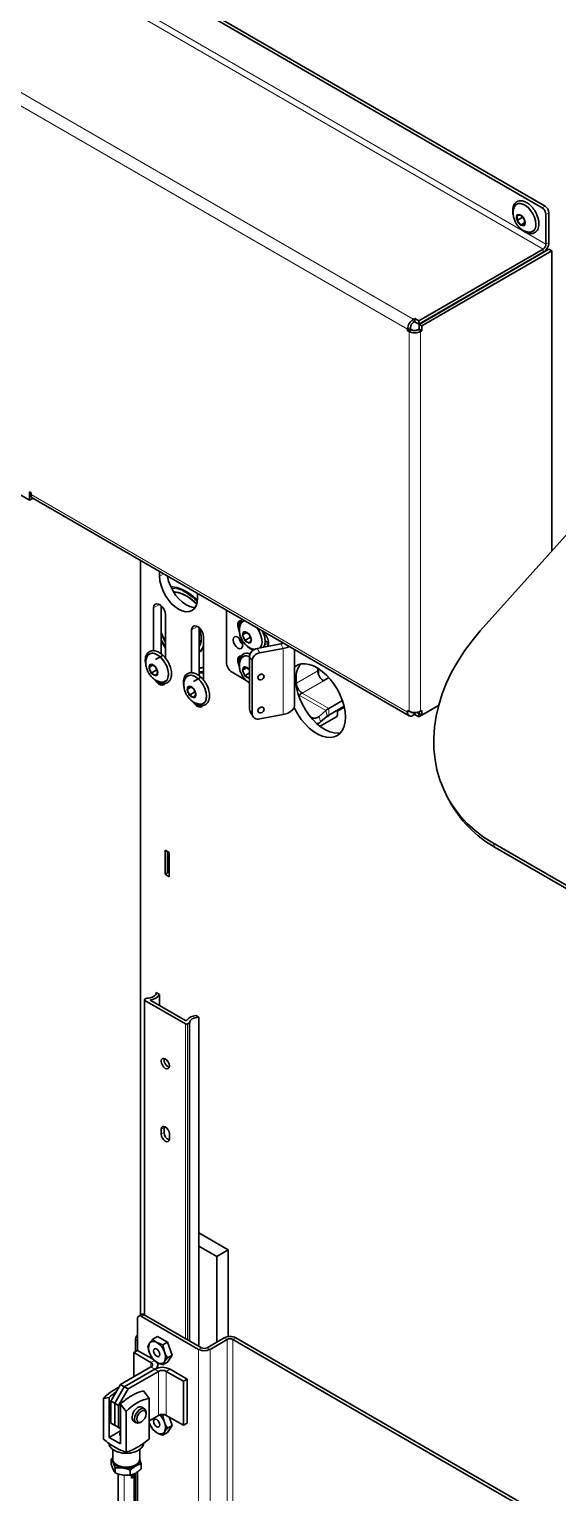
# Paper-space layout 'Blatt1' of a CAD drawing. Header units: millimetres. Extents: x 0 to 1189, y 0 to 841.
# Drawn here: x 863.2 to 902.4, y 587.6 to 696.2 of the extents above; entities that cross this region are included whole.
import ezdxf

# ---------------------------------------------------------------- set-up
doc = ezdxf.new("R2010")
doc.units = ezdxf.units.MM

psp = doc.layouts.new('Blatt1')

# ---------------------------------------------------------------- linework, layer by layer
at = {"color": 7, "linetype": 'Continuous', "lineweight": 35}
for p, q in [((866.724, 702.891), (901.291, 682.936)), ((866.936, 703.014), (901.503, 683.058)), ((899.707, 682.398), (899.424, 682.373)), ((899.424, 682.373), (899.424, 681.996)), ((899.839, 682.235), (899.424, 681.996)), ((899.99, 682.046), (899.707, 682.398)), ((901.574, 682.446), (901.574, 680.241)), ((901.786, 682.568), (901.786, 680.364)), ((899.424, 681.996), (899.707, 681.644)), ((899.99, 681.807), (899.707, 681.644)), ((899.707, 681.644), (899.99, 681.669)), ((899.99, 681.669), (899.99, 682.046)), ((892.134, 674.547), (901.362, 679.874)), ((901.362, 679.629), (892.134, 674.302)), ((892.144, 674.284), (901.796, 679.856)), ((892.356, 674.162), (902.008, 679.734)), ((901.796, 679.856), (902.008, 679.734)), ((902.008, 679.734), (902.008, 657.455)), ((897.766, 677.53), (897.766, 677.553)), ((891.826, 674.725), (891.72, 674.663)), ((891.826, 674.725), (892.134, 674.547)), ((891.826, 674.48), (891.826, 674.725)), ((892.134, 674.302), (892.134, 674.547)), ((891.296, 673.806), (891.296, 673.929)), ((891.508, 673.929), (891.296, 673.806)), ((891.402, 673.745), (891.296, 673.806)), ((891.508, 673.929), (891.508, 674.051)), ((891.614, 673.867), (891.508, 673.929)), ((891.826, 674.48), (891.72, 674.418)), ((891.826, 674.48), (892.134, 674.302)), ((892.038, 673.867), (892.144, 673.929)), ((892.144, 674.284), (892.356, 674.162)), ((892.144, 674.284), (892.144, 673.929)), ((892.144, 673.929), (892.356, 673.806)), ((892.25, 673.745), (892.356, 673.806)), ((892.356, 674.162), (892.356, 673.806)), ((863.223, 661.229), (856.753, 664.964)), ((863.223, 661.841), (863.329, 661.78)), ((863.223, 661.229), (863.223, 661.841)), ((863.329, 661.78), (863.329, 661.657)), ((863.436, 661.351), (863.223, 661.229)), ((863.436, 661.351), (863.436, 661.395)), ((863.454, 661.383), (891.42, 645.238)), ((903.885, 659.549), (896.696, 651.528)), ((871.461, 600.756), (871.461, 656.76)), ((872.875, 655.944), (872.875, 655.589)), ((875.704, 653.957), (875.704, 654.311)), ((872.43, 653.234), (872.43, 650.062)), ((872.996, 649.837), (872.996, 653.402)), ((877.846, 653.074), (877.846, 649.192)), ((873.321, 649.477), (873.321, 652.719)), ((875.824, 648.204), (875.824, 651.77)), ((875.258, 651.601), (875.258, 648.429)), ((876.149, 647.845), (876.149, 651.087)), ((879.21, 651.475), (879.047, 651.243)), ((879.047, 651.243), (879.33, 651.406)), ((879.047, 651.243), (879.21, 650.822)), ((879.537, 651.287), (879.21, 651.475)), ((879.21, 650.822), (879.625, 651.061)), ((879.21, 650.822), (879.537, 650.633)), ((879.7, 650.866), (879.537, 651.287)), ((879.537, 650.633), (879.7, 650.866)), ((880.576, 651.413), (880.526, 651.527)), ((880.713, 650.788), (880.958, 650.646)), ((880.958, 650.646), (880.972, 650.638)), ((873.141, 649.74), (872.575, 649.413)), ((875.824, 649.97), (875.834, 649.976)), ((879.557, 649.636), (879.557, 645.716)), ((880.128, 650.233), (881.88, 650.561)), ((880.313, 649.903), (882.065, 650.232)), ((882.894, 645.991), (882.894, 650.16)), ((872.26, 649.053), (872.096, 648.821)), ((872.096, 648.821), (872.379, 648.984)), ((872.096, 648.821), (872.26, 648.4)), ((872.586, 648.865), (872.26, 649.053)), ((872.26, 648.4), (872.674, 648.639)), ((872.749, 648.444), (872.586, 648.865)), ((872.586, 648.212), (872.749, 648.444)), ((878.271, 648.458), (879.303, 647.862)), ((879.21, 648.862), (879.047, 648.63)), ((879.047, 648.63), (879.33, 648.793)), ((879.047, 648.63), (879.21, 648.209)), ((879.537, 648.674), (879.21, 648.862)), ((879.557, 648.621), (879.537, 648.674)), ((879.743, 649.306), (879.743, 645.387)), ((884.62, 648.769), (884.62, 648.571)), ((884.691, 648.724), (884.691, 648.26)), ((872.26, 648.4), (872.586, 648.212)), ((875.088, 647.421), (874.925, 647.188)), ((874.925, 647.188), (875.208, 647.352)), ((875.415, 647.232), (875.088, 647.421)), ((875.97, 648.107), (875.404, 647.781)), ((879.21, 648.209), (879.557, 648.409)), ((879.21, 648.209), (879.537, 648.021)), ((879.537, 648.021), (879.557, 648.05)), ((883.036, 647.657), (883.018, 647.647)), ((885.038, 647.841), (885.115, 647.877)), ((885.445, 648.068), (885.045, 647.836)), ((874.925, 647.188), (875.088, 646.767)), ((875.088, 646.767), (875.502, 647.007)), ((875.088, 646.767), (875.415, 646.579)), ((875.578, 646.811), (875.415, 647.232)), ((875.415, 646.579), (875.578, 646.811)), ((883.207, 646.732), (883.24, 646.762)), ((886.451, 646.362), (885.44, 645.779)), ((879.605, 645.529), (879.791, 645.2)), ((882.065, 645.332), (880.313, 645.004)), ((884.172, 645.103), (884.072, 645.161)), ((885.22, 645.619), (884.728, 645.182)), ((885.33, 645.209), (884.838, 644.772)), ((886.574, 645.943), (885.44, 645.289)), ((886.091, 645.346), (886.091, 645.665)), ((891.296, 645.635), (891.402, 645.574)), ((891.296, 645.513), (891.296, 645.635)), ((891.72, 645.268), (891.826, 645.329)), ((891.826, 645.473), (891.826, 645.329)), ((892.134, 645.151), (891.826, 645.329)), ((892.134, 645.396), (891.981, 645.485)), ((892.134, 645.151), (893.597, 645.996)), ((892.134, 645.396), (892.144, 645.402)), ((892.134, 645.396), (892.134, 645.151)), ((892.144, 645.525), (892.144, 645.402)), ((892.144, 645.402), (892.356, 645.28)), ((892.356, 645.635), (892.25, 645.574)), ((892.356, 645.28), (893.597, 645.996)), ((892.356, 645.635), (892.356, 645.28)), ((885.964, 645.125), (884.796, 644.451)), ((894.207, 639.29), (894.387, 638.949)), ((897.623, 635.802), (913.179, 626.822)), ((897.802, 635.462), (913.359, 626.481)), ((873.597, 635.086), (873.286, 635.266)), ((873.286, 635.266), (873.286, 633.469)), ((873.469, 635.16), (873.469, 633.641)), ((873.597, 633.29), (873.597, 635.086)), ((873.526, 633.608), (873.286, 633.469)), ((873.286, 633.469), (873.597, 633.29)), ((873.597, 633.567), (873.469, 633.641)), ((872.634, 624.684), (872.862, 624.553)), ((872.862, 623.736), (872.862, 624.553)), ((871.756, 624.154), (871.756, 600.777)), ((871.927, 624.276), (871.785, 624.195)), ((874.814, 622.364), (871.785, 624.113)), ((874.798, 622.619), (872.226, 624.104)), ((875.097, 622.446), (874.956, 622.364)), ((875.097, 598.848), (875.097, 622.446)), ((875.576, 622.986), (875.804, 622.854)), ((875.804, 622.854), (875.804, 598.44)), ((873.512, 619.189), (873.593, 619.154)), ((873.219, 614.756), (873.208, 614.669)), ((872.996, 614.187), (872.996, 614.546)), ((873.208, 614.669), (873.208, 614.31)), ((873.604, 614.195), (873.604, 613.836)), ((875.804, 606.85), (877.967, 605.601)), ((875.804, 605.87), (877.118, 605.111)), ((877.967, 605.601), (877.118, 605.111)), ((877.118, 605.111), (877.118, 598.743)), ((877.967, 605.601), (877.967, 599.161)), ((871.544, 600.803), (871.332, 600.681)), ((871.532, 600.661), (875.775, 598.212)), ((871.744, 600.784), (875.987, 598.334)), ((871.249, 598.13), (871.249, 600.498)), ((871.084, 598.969), (871.084, 598.034)), ((871.249, 598.885), (871.099, 598.87)), ((871.099, 598.043), (871.099, 598.87)), ((872.374, 598.959), (872.72, 599.159)), ((873.109, 598.535), (872.684, 598.714)), ((873.455, 598.734), (872.72, 599.159)), ((873.109, 598.535), (873.455, 598.734)), ((873.109, 598.535), (873.236, 598.028)), ((873.455, 598.734), (873.822, 597.787)), ((877.684, 599.069), (876.411, 598.334)), ((877.896, 598.947), (876.623, 598.212)), ((878.32, 598.947), (945.707, 560.045)), ((878.532, 599.069), (945.92, 560.167)), ((870.966, 597.967), (871.249, 598.13)), ((870.966, 597.967), (872.239, 597.232)), ((870.966, 596.17), (870.966, 597.967)), ((871.249, 598.13), (872.414, 597.457)), ((872.374, 597.489), (872.133, 597.93)), ((872.374, 597.489), (872.684, 597.244)), ((872.43, 598.126), (872.43, 598.101)), ((872.663, 597.697), (872.684, 597.685)), ((873.822, 597.787), (873.455, 597.265)), ((873.476, 597.588), (873.822, 597.787)), ((872.239, 596.905), (869.976, 595.599)), ((872.522, 596.742), (870.259, 595.436)), ((872.805, 596.579), (870.542, 595.272)), ((872.756, 596.836), (872.756, 597.068)), ((873.109, 597.065), (873.455, 597.265)), ((874.643, 595.844), (873.37, 596.579)), ((874.926, 596.007), (873.653, 596.742)), ((869.269, 594.374), (869.976, 595.599)), ((869.552, 594.211), (870.259, 595.436)), ((870.542, 595.272), (869.835, 594.048)), ((869.976, 595.599), (870.259, 595.436)), ((870.542, 595.272), (870.259, 595.436)), ((874.643, 595.844), (874.926, 596.007)), ((874.643, 595.844), (874.643, 592.578)), ((874.926, 596.007), (874.926, 592.741)), ((869.128, 594.631), (868.703, 594.576)), ((868.703, 594.576), (868.703, 591.554)), ((869.128, 591.68), (869.128, 594.631)), ((869.269, 594.374), (869.552, 594.211)), ((869.269, 592.741), (869.269, 594.374)), ((869.835, 594.048), (869.552, 594.211)), ((869.552, 594.211), (869.552, 592.578)), ((870.401, 593.596), (869.976, 594.141)), ((869.976, 594.141), (869.976, 591.19)), ((871.004, 594.886), (870.645, 594.679)), ((870.645, 594.679), (871.004, 594.886)), ((871.673, 595.121), (872.098, 594.576)), ((872.098, 591.554), (872.098, 594.576)), ((869.835, 594.048), (869.835, 592.415)), ((870.401, 590.575), (870.401, 593.596)), ((871.747, 593.8), (871.549, 593.914)), ((871.871, 593.427), (871.871, 593.525)), ((872.805, 593.312), (872.098, 592.904)), ((873.109, 593.309), (872.972, 593.366)), ((873.109, 593.309), (873.212, 593.369)), ((873.109, 593.309), (873.236, 592.802)), ((874.643, 592.578), (873.37, 593.312)), ((873.577, 593.193), (873.822, 592.562)), ((869.128, 591.68), (869.976, 592.169)), ((869.269, 592.741), (869.552, 592.578)), ((869.976, 592.333), (869.269, 592.741)), ((869.835, 592.415), (869.552, 592.578)), ((869.976, 592.333), (869.552, 592.578)), ((869.835, 592.415), (869.976, 592.333)), ((870.949, 592.875), (871.147, 592.76)), ((871.447, 592.79), (871.532, 592.839)), ((872.098, 592.808), (872.133, 592.704)), ((872.374, 592.263), (872.133, 592.704)), ((872.374, 592.263), (872.684, 592.018)), ((872.43, 592.9), (872.43, 592.876)), ((872.663, 592.471), (872.684, 592.459)), ((873.109, 591.839), (873.455, 592.039)), ((873.822, 592.562), (873.455, 592.039)), ((873.476, 592.362), (873.822, 592.562)), ((874.643, 592.578), (874.926, 592.741)), ((869.976, 591.19), (869.128, 591.68)), ((869.285, 590.064), (869.285, 589.688)), ((869.401, 590.789), (869.401, 590.046)), ((869.584, 589.421), (869.435, 589.815)), ((871.401, 590.046), (871.401, 590.79)), ((871.408, 590.009), (871.516, 589.719)), ((869.285, 589.688), (869.435, 589.293)), ((869.584, 589.421), (869.584, 589.044)), ((869.584, 589.421), (870.142, 589.407)), ((869.801, 588.903), (869.801, 562.366)), ((869.832, 588.971), (869.832, 588.793)), ((870.699, 588.871), (870.142, 588.885)), ((870.699, 589.248), (870.699, 588.871)), ((870.947, 588.964), (870.798, 588.644)), ((870.798, 588.644), (870.798, 588.9)), ((871.001, 562.366), (871.001, 588.903)), ((871.084, 589.024), (871.084, 563.082)), ((871.099, 563.077), (871.099, 589.03)), ((871.249, 576.328), (871.249, 589.13)), ((871.516, 589.719), (871.516, 589.343))]:
    psp.add_line(p, q, dxfattribs=at)
at = {"color": 8, "linetype": 'Continuous', "lineweight": 18}
for p, q in [((866.229, 700.156), (901.362, 679.874)), ((901.574, 680.241), (866.441, 700.523)), ((861.845, 691.91), (891.72, 674.663)), ((891.296, 673.929), (861.42, 691.175)), ((901.291, 682.936), (901.503, 683.058)), ((901.786, 682.568), (901.574, 682.446)), ((901.574, 680.241), (901.786, 680.364)), ((901.362, 679.874), (901.362, 679.629)), ((891.72, 674.418), (891.72, 674.663)), ((891.508, 674.051), (891.296, 673.929)), ((891.614, 673.867), (891.402, 673.745)), ((891.402, 645.574), (891.402, 673.745)), ((892.038, 673.867), (892.25, 673.745)), ((892.25, 673.745), (892.25, 645.574)), ((863.329, 661.657), (891.296, 645.513)), ((873.182, 655.767), (872.875, 655.589)), ((872.875, 653.491), (872.43, 653.234)), ((875.704, 651.858), (875.258, 651.601)), ((880.958, 650.646), (880.672, 650.481)), ((879.557, 649.636), (879.743, 649.306)), ((879.63, 650.253), (879.657, 650.232)), ((879.657, 650.232), (879.901, 650.145)), ((880.128, 650.233), (880.313, 649.903)), ((881.88, 650.561), (882.065, 650.232)), ((882.065, 650.232), (882.065, 645.332)), ((884.62, 648.571), (883.036, 647.657)), ((872.679, 647.832), (872.706, 647.81)), ((883.036, 648.341), (883.036, 647.657)), ((885.045, 647.836), (883.46, 646.922)), ((883.24, 646.762), (885.22, 645.619)), ((883.46, 646.922), (885.44, 645.779)), ((875.507, 646.199), (875.534, 646.177)), ((879.557, 645.716), (879.743, 645.387)), ((884.728, 645.182), (884.838, 644.772)), ((885.33, 645.209), (885.22, 645.619)), ((885.44, 645.289), (885.44, 645.779)), ((886.597, 645.84), (886.091, 645.548)), ((891.402, 645.574), (891.296, 645.513)), ((891.72, 645.478), (891.72, 645.268)), ((884.196, 645.014), (884.172, 645.103)), ((884.637, 644.579), (884.637, 644.665)), ((897.623, 635.802), (897.802, 635.462)), ((871.785, 624.113), (871.785, 600.76)), ((872.248, 624.161), (872.248, 624.091)), ((874.814, 599.011), (874.814, 622.364)), ((874.956, 598.93), (874.956, 622.364)), ((873.208, 614.669), (872.996, 614.546)), ((873.208, 614.31), (872.996, 614.187)), ((871.744, 600.784), (871.532, 600.661)), ((877.684, 599.069), (877.896, 598.947)), ((877.896, 598.947), (877.896, 574.124)), ((878.32, 598.947), (878.532, 599.069)), ((878.32, 574.124), (878.32, 598.947)), ((872.239, 597.232), (872.522, 597.395)), ((875.987, 598.334), (875.775, 598.212)), ((875.775, 573.389), (875.775, 598.212)), ((876.411, 598.334), (876.623, 598.212)), ((876.623, 573.389), (876.623, 598.212)), ((872.239, 596.905), (872.239, 597.232)), ((872.239, 596.905), (872.522, 596.742)), ((872.805, 596.579), (872.522, 596.742)), ((872.805, 596.579), (872.805, 593.312)), ((873.37, 596.579), (873.653, 596.742)), ((873.37, 596.579), (873.37, 593.312)), ((870.245, 562.031), (870.245, 588.882))]:
    psp.add_line(p, q, dxfattribs=at)
at = {"color": 8, "linetype": 'Continuous', "lineweight": 18, "flags": 128}
for points in [[(900.844, 681.692), (900.819, 681.942), (900.746, 682.206), (900.629, 682.469), (900.475, 682.716), (900.293, 682.931), (900.093, 683.103), (899.887, 683.222), (899.687, 683.281), (899.505, 683.275), (899.351, 683.207), (899.234, 683.079), (899.161, 682.899), (899.145, 682.807)], [(900.047, 681.825), (900.021, 681.99), (899.947, 682.16), (899.837, 682.308), (899.707, 682.413), (899.577, 682.458), (899.467, 682.437), (899.394, 682.352), (899.368, 682.217), (899.394, 682.052), (899.467, 681.883), (899.577, 681.734), (899.707, 681.629), (899.837, 681.584), (899.947, 681.605), (900.021, 681.69), (900.047, 681.825)], [(900.007, 681.189), (900.093, 681.147), (900.293, 681.088), (900.475, 681.093), (900.629, 681.162), (900.746, 681.29), (900.819, 681.47), (900.844, 681.692)], [(872.996, 650.945), (873.196, 650.576), (873.321, 650.375)], [(875.824, 648.523), (876.1, 648.53), (876.149, 648.537)]]:
    psp.add_lwpolyline(points, dxfattribs=at)
at = {"color": 7, "linetype": 'Continuous', "lineweight": 35, "flags": 128}
for points in [[(900.819, 681.706), (900.793, 681.959), (900.717, 682.226), (900.595, 682.491), (900.434, 682.736), (900.246, 682.947), (900.042, 683.11), (899.835, 683.215), (899.637, 683.255), (899.461, 683.227), (899.319, 683.135), (899.219, 682.982), (899.214, 682.97)], [(872.875, 655.589), (872.903, 655.255), (872.983, 654.902), (873.114, 654.545), (873.29, 654.196), (873.504, 653.869), (873.748, 653.577), (874.014, 653.331), (874.29, 653.14), (874.566, 653.012), (874.831, 652.952), (875.075, 652.962), (875.29, 653.041), (875.465, 653.187), (875.596, 653.394), (875.677, 653.654), (875.704, 653.957)], [(875.532, 653.275), (875.396, 653.278), (875.131, 653.339), (874.855, 653.467), (874.579, 653.657), (874.314, 653.903), (874.07, 654.195), (873.855, 654.522), (873.679, 654.871), (873.549, 655.229), (873.468, 655.582), (873.465, 655.603)], [(873.712, 654.8), (873.827, 654.798), (874.158, 654.749), (874.503, 654.637), (874.855, 654.463), (875.208, 654.23), (875.553, 653.944), (875.687, 653.816)], [(875.643, 653.518), (875.606, 653.555), (875.284, 653.843), (874.953, 654.078), (874.62, 654.256), (874.292, 654.371), (873.979, 654.422), (873.914, 654.425)], [(873.321, 652.719), (873.294, 652.911), (873.217, 653.11), (873.098, 653.293), (872.953, 653.438), (872.798, 653.528), (872.653, 653.551), (872.534, 653.504), (872.457, 653.394), (872.43, 653.234)], [(876.149, 651.087), (876.122, 651.278), (876.045, 651.477), (875.927, 651.661), (875.781, 651.806), (875.626, 651.895), (875.481, 651.918), (875.363, 651.871), (875.285, 651.761), (875.258, 651.601)], [(878.932, 652.29), (878.837, 652.274), (878.739, 652.196), (878.687, 652.061), (878.687, 651.885), (878.739, 651.69), (878.799, 651.562)], [(880.097, 651.775), (880.144, 651.711), (880.296, 651.459), (880.407, 651.192), (880.471, 650.927), (880.484, 650.68), (880.445, 650.466), (880.357, 650.3), (880.331, 650.271)], [(873.321, 650.683), (873.164, 650.971), (872.996, 651.338)], [(873.321, 650.248), (873.235, 650.381), (872.996, 650.793)], [(878.695, 650.254), (878.83, 650.207), (878.945, 650.229), (879.022, 650.317), (879.048, 650.458), (879.022, 650.63), (878.945, 650.807), (878.83, 650.961), (878.695, 651.071), (878.56, 651.118), (878.445, 651.095), (878.368, 651.007), (878.341, 650.866), (878.368, 650.695), (878.445, 650.518), (878.56, 650.363), (878.695, 650.254)], [(880.833, 650.365), (880.913, 650.435), (880.965, 650.57), (880.965, 650.746), (880.913, 650.941), (880.815, 651.133), (880.683, 651.297), (880.533, 651.414)], [(882.084, 650.627), (882.018, 650.599), (881.88, 650.561)], [(896.696, 651.528), (896.081, 650.799), (895.52, 650.045), (895.015, 649.269), (894.569, 648.476), (894.184, 647.669), (893.863, 646.853), (893.607, 646.031), (893.416, 645.208), (893.293, 644.389), (893.238, 643.576), (893.251, 642.775), (893.332, 641.99), (893.48, 641.224), (893.695, 640.481), (893.976, 639.766), (894.321, 639.081), (894.729, 638.431), (895.198, 637.818), (895.724, 637.246), (896.306, 636.717), (896.94, 636.235), (897.623, 635.802)], [(872.706, 649.754), (872.912, 649.604), (873.105, 649.404), (873.273, 649.166), (873.406, 648.905), (873.494, 648.636), (873.533, 648.378), (873.52, 648.146), (873.456, 647.955), (873.345, 647.817), (873.193, 647.74), (873.011, 647.729), (872.998, 647.731)], [(878.932, 649.677), (878.837, 649.661), (878.739, 649.583), (878.687, 649.448), (878.687, 649.272), (878.739, 649.077), (878.799, 648.95)], [(880.559, 650.387), (880.683, 650.345), (880.711, 650.342)], [(882.509, 650.382), (882.341, 650.307), (882.065, 650.232)], [(875.824, 648.801), (875.91, 648.803), (876.145, 648.838)], [(876.149, 648.815), (875.902, 648.777), (875.824, 648.775)], [(876.149, 648.462), (875.968, 648.461), (875.824, 648.474)], [(876.149, 648.422), (875.883, 648.412), (875.824, 648.416)], [(886.676, 645.133), (886.651, 645.522), (886.577, 645.93), (886.456, 646.348), (886.29, 646.766), (886.083, 647.174), (885.841, 647.564), (885.568, 647.925), (885.272, 648.25), (884.959, 648.53), (884.636, 648.759), (884.312, 648.932), (883.993, 649.045), (883.687, 649.094), (883.402, 649.08), (883.143, 649.002), (882.918, 648.861), (882.894, 648.841)], [(883.365, 649.073), (883.297, 648.989), (883.153, 648.736), (883.055, 648.435), (883.005, 648.093), (883.005, 647.718), (883.055, 647.319), (883.153, 646.905), (883.297, 646.485), (883.484, 646.071), (883.709, 645.671), (883.967, 645.294), (884.253, 644.95), (884.558, 644.647), (884.877, 644.392), (885.202, 644.19), (885.524, 644.047), (885.838, 643.965), (886.134, 643.948), (886.311, 643.97)], [(872.561, 647.894), (872.653, 647.76), (872.798, 647.615), (872.953, 647.526), (873.098, 647.503), (873.217, 647.55), (873.281, 647.631)], [(875.534, 648.121), (875.74, 647.972), (875.934, 647.772), (876.102, 647.533), (876.234, 647.272), (876.323, 647.004), (876.362, 646.745), (876.349, 646.513), (876.285, 646.322), (876.173, 646.184), (876.022, 646.107), (875.839, 646.096), (875.827, 646.098)], [(880.646, 648.153), (880.628, 648.228), (880.577, 648.284), (880.5, 648.314), (880.409, 648.312), (880.318, 648.28), (880.24, 648.221), (880.189, 648.145), (880.171, 648.064), (880.189, 647.989), (880.24, 647.932), (880.318, 647.903), (880.409, 647.904), (880.5, 647.937), (880.577, 647.995), (880.628, 648.071), (880.646, 648.153)], [(880.266, 648.245), (880.314, 648.266), (880.366, 648.301)], [(875.39, 646.261), (875.481, 646.128), (875.626, 645.983), (875.781, 645.893), (875.927, 645.87), (876.045, 645.917), (876.11, 645.998)], [(880.646, 645.703), (880.628, 645.778), (880.577, 645.835), (880.5, 645.864), (880.409, 645.863), (880.318, 645.83), (880.24, 645.771), (880.189, 645.696), (880.171, 645.614), (880.189, 645.539), (880.24, 645.483), (880.318, 645.453), (880.409, 645.455), (880.5, 645.487), (880.577, 645.546), (880.628, 645.622), (880.646, 645.703)], [(880.266, 645.795), (880.314, 645.817), (880.366, 645.851)], [(882.065, 645.332), (882.341, 645.408), (882.575, 645.521), (882.753, 645.665), (882.861, 645.83), (882.894, 645.991)], [(882.868, 645.847), (882.918, 645.744), (883.143, 645.344), (883.402, 644.968), (883.687, 644.624), (883.993, 644.321), (884.312, 644.065), (884.636, 643.863), (884.959, 643.72), (885.272, 643.639), (885.568, 643.621), (885.841, 643.668), (886.083, 643.777), (886.29, 643.947), (886.456, 644.174), (886.577, 644.451), (886.651, 644.774), (886.676, 645.133)], [(872.634, 624.684), (872.619, 624.605), (872.577, 624.529), (872.512, 624.459), (872.424, 624.397), (872.317, 624.347), (872.196, 624.309), (872.064, 624.285), (871.927, 624.276)], [(872.226, 624.104), (872.216, 624.11), (872.21, 624.118), (872.208, 624.127), (872.209, 624.136), (872.214, 624.144), (872.223, 624.151), (872.234, 624.157), (872.248, 624.161)], [(875.097, 622.446), (875.112, 622.525), (875.153, 622.601), (875.219, 622.671), (875.307, 622.733), (875.413, 622.784), (875.535, 622.822), (875.667, 622.845), (875.804, 622.854)], [(873.3, 619.066), (873.183, 619.16), (873.085, 619.293), (873.019, 619.445), (872.996, 619.593), (873.019, 619.714), (873.085, 619.79), (873.183, 619.809), (873.3, 619.768), (873.416, 619.674), (873.515, 619.541), (873.581, 619.389), (873.604, 619.242), (873.581, 619.121), (873.515, 619.045), (873.416, 619.026), (873.3, 619.066)], [(872.996, 614.546), (873.019, 614.667), (873.085, 614.743), (873.183, 614.763), (873.3, 614.722), (873.416, 614.628), (873.515, 614.495), (873.581, 614.343), (873.604, 614.195)], [(873.604, 613.836), (873.581, 613.715), (873.515, 613.639), (873.416, 613.62), (873.3, 613.661), (873.183, 613.754), (873.085, 613.888), (873.019, 614.039), (872.996, 614.187)], [(872.663, 598.236), (872.574, 598.267), (872.498, 598.252), (872.448, 598.194), (872.43, 598.101), (872.448, 597.988), (872.498, 597.871), (872.574, 597.769), (872.663, 597.697), (872.753, 597.666), (872.828, 597.681), (872.879, 597.739), (872.897, 597.832), (872.879, 597.945), (872.828, 598.062), (872.753, 598.164), (872.663, 598.236)], [(870.949, 592.875), (870.882, 592.937), (870.831, 593.068), (870.831, 593.238), (870.882, 593.427), (870.976, 593.612), (871.104, 593.771), (871.249, 593.884)], [(871.023, 593.035), (871.048, 593.217), (871.122, 593.407), (871.235, 593.582), (871.373, 593.72), (871.521, 593.805), (871.659, 593.827), (871.772, 593.783), (871.846, 593.678), (871.871, 593.525)], [(871.447, 592.79), (871.373, 592.755), (871.235, 592.733), (871.122, 592.778), (871.048, 592.882), (871.023, 593.035)], [(871.532, 592.839), (871.402, 592.794), (871.292, 592.815), (871.218, 592.9), (871.192, 593.035), (871.218, 593.2), (871.292, 593.37), (871.402, 593.518), (871.532, 593.623), (871.662, 593.668), (871.772, 593.647), (871.845, 593.562), (871.871, 593.427), (871.845, 593.262), (871.772, 593.092), (871.662, 592.944), (871.532, 592.839)], [(872.663, 593.01), (872.574, 593.041), (872.498, 593.027), (872.448, 592.968), (872.43, 592.876), (872.448, 592.762), (872.498, 592.646), (872.574, 592.543), (872.663, 592.471), (872.753, 592.44), (872.828, 592.455), (872.879, 592.513), (872.897, 592.606), (872.879, 592.72), (872.828, 592.836), (872.753, 592.938), (872.663, 593.01)], [(869.401, 590.046), (869.415, 589.948), (869.497, 589.799), (869.647, 589.667), (869.852, 589.564), (870.098, 589.496), (870.366, 589.47), (870.637, 589.486), (870.891, 589.543), (871.108, 589.638)], [(870.969, 589.014), (870.991, 588.964), (871, 588.914), (870.997, 588.863), (870.98, 588.814), (870.951, 588.766), (870.911, 588.721), (870.859, 588.68), (870.798, 588.644)]]:
    psp.add_lwpolyline(points, dxfattribs=at)
at = {"color": 7, "linetype": 'Continuous', "lineweight": 35}
for centre, radius, start, end in [((900.96, 682.418), 0.615, 2.60548, 57.39452), ((901.172, 682.54), 0.615, 2.60548, 57.39452), ((900.325, 681.62), 0.502, 264.43449, 9.81665), ((900.865, 680.406), 0.922, 302.60548, 357.39452), ((901.113, 680.262), 0.461, 302.60548, 357.39452), ((892.217, 673.887), 0.922, 122.60548, 177.39452), ((891.826, 674.564), 0.922, 242.60967, 297.39033), ((891.968, 674.03), 0.461, 122.60548, 177.39452), ((891.826, 674.277), 0.461, 242.60967, 297.39033), ((863.615, 661.621), 0.288, 172.74417, 235.94365), ((873.543, 651.654), 2.804, 41.54205, 82.52115), ((872.942, 651.064), 3.814, 43.98267, 62.42054), ((879.285, 651.859), 0.429, 99.24475, 160.93165), ((877.837, 653.332), 5.208, 201.62427, 209.8689), ((875.257, 651.028), 0.722, 321.7712, 351.31067), ((879.569, 651.167), 0.808, 190.88879, 229.10583), ((872.384, 649.368), 0.502, 50.18845, 155.7333), ((875.404, 650.61), 0.764, 301.66013, 347.2114), ((875.441, 650.589), 0.747, 300.85846, 341.46132), ((875.448, 650.608), 0.74, 301.36799, 341.28961), ((879.321, 649.19), 0.484, 60.84302, 155.99982), ((880.226, 649.568), 0.672, 98.37841, 174.20484), ((880.411, 649.238), 0.672, 98.37841, 174.20484), ((878.767, 649.234), 0.922, 182.60548, 237.39452), ((885.542, 648.613), 0.922, 182.60548, 237.39452), ((875.213, 647.735), 0.502, 50.18845, 155.7333), ((883.957, 647.698), 0.922, 182.60548, 237.39452), ((884.144, 645.753), 1.354, 120.34344, 131.86424), ((879.933, 645.712), 0.376, 179.41543, 209.20366), ((880.178, 645.418), 0.436, 184.10493, 288.17266), ((884.39, 645.562), 0.508, 244.53848, 311.62789), ((886.124, 644.61), 1.354, 120.34344, 131.86424), ((885.166, 645.642), 0.49, 283.60712, 325.43653), ((885.782, 644.705), 0.677, 120.34344, 131.86424), ((885.815, 645.358), 0.277, 302.60548, 357.39452), ((891.554, 645.471), 0.262, 170.78596, 309.20329), ((891.826, 646.393), 0.922, 242.60967, 297.39033), ((891.627, 645.598), 0.115, 229.72965, 284.20359), ((884.489, 645.182), 0.538, 277.32533, 310.42481), ((902.05, 643.038), 8.686, 208.08041, 240.72181), ((872.153, 624.987), 0.831, 276.53049, 328.52464), ((871.801, 624.154), 0.0437, 110.78342, 249.21658), ((874.839, 622.689), 0.0818, 239.80398, 314.88301), ((874.885, 622.501), 0.154, 242.60967, 297.39033), ((875.642, 622.031), 0.957, 93.99805, 141.1815), ((873.825, 619.715), 0.613, 171.81155, 239.23321), ((873.812, 614.312), 0.604, 180.21743, 248.73249), ((871.421, 600.526), 0.175, 50.79671, 189.21404), ((871.627, 600.62), 0.201, 54.38242, 114.30712), ((871.492, 598.961), 0.403, 127.00591, 193.07017), ((872.868, 598.297), 0.822, 153.43643, 206.56357), ((872.434, 598.407), 0.396, 50.75183, 139.4672), ((871.94, 597.551), 1.381, 20.22711, 57.36203), ((878.108, 598.25), 0.922, 62.60967, 117.39033), ((878.108, 598.537), 0.461, 62.60967, 117.39033), ((873.429, 598.407), 1.381, 200.22711, 237.36203), ((872.501, 597.661), 0.822, 333.43643, 26.56357), ((876.199, 599.031), 0.922, 242.60967, 297.39033), ((876.199, 598.744), 0.461, 242.60967, 297.39033), ((872.177, 597.068), 0.175, 290.78342, 69.21658), ((872.403, 597.064), 0.344, 290.22179, 31.98161), ((873.088, 595.65), 1.23, 62.60967, 117.39033), ((872.935, 597.551), 0.396, 230.75183, 319.4672), ((873.088, 596.033), 0.615, 62.60967, 117.39033), ((871.415, 591.979), 3.755, 114.48033, 136.23652), ((872.446, 591.194), 4.777, 125.33167, 133.99706), ((873.206, 590.808), 4.641, 123.48078, 134.09542), ((872.78, 591.435), 3.214, 102.24987, 137.74475), ((872.199, 592.552), 2.622, 101.56317, 117.10844), ((871.423, 593.658), 0.286, 63.79572, 127.51474), ((873.088, 592.767), 0.615, 62.60967, 117.39033), ((871.844, 592.267), 1.491, 21.03625, 46.26859), ((870.103, 591.925), 0.179, 135.19628, 224.80372), ((870.108, 591.925), 0.182, 136.23248, 223.76752), ((873.429, 593.181), 1.381, 200.22711, 237.36203), ((872.935, 592.325), 0.396, 230.75183, 319.4672), ((872.501, 592.435), 0.822, 333.43643, 26.56357), ((869.748, 589.965), 0.348, 177.85531, 205.56686), ((870.196, 590.318), 0.913, 213.43888, 266.5665), ((870.904, 590.093), 0.498, 294.06265, 354.61721), ((870.932, 589.989), 0.467, 292.08998, 1.4573), ((870.01, 588.903), 0.21, 159.94666, 211.56256), ((870.402, 590.92), 1.535, 260.2289, 297.35717)]:
    psp.add_arc(centre, radius, start, end, dxfattribs=at)
at = {"color": 8, "linetype": 'Continuous', "lineweight": 18}
for centre, radius, start, end in [((873.731, 652.626), 2.064, 61.7417, 89.06572), ((873.819, 650.891), 2.183, 1.39004, 24.05839), ((875.057, 650.892), 0.946, 324.24795, 3.12063)]:
    psp.add_arc(centre, radius, start, end, dxfattribs=at)
at = {"color": 7, "linetype": 'Continuous', "lineweight": 35}
for points, knots in [([(901.048, 681.741), (901.047, 681.785), (901.043, 681.911), (901.001, 682.134), (900.909, 682.402), (900.778, 682.662), (900.615, 682.902), (900.426, 683.111), (900.22, 683.279), (900.004, 683.398), (899.787, 683.459), (899.581, 683.457), (899.4, 683.389), (899.258, 683.265), (899.161, 683.099), (899.105, 682.896), (899.098, 682.66), (899.115, 682.477), (899.146, 682.377), (899.15, 682.365)], [0, 0, 0, 0, 0.0343949, 0.0991831, 0.1638498, 0.2283817, 0.2929115, 0.3575813, 0.4225564, 0.4880071, 0.5539037, 0.6190765, 0.6816983, 0.7418259, 0.801543, 0.8630153, 0.926694, 0.99141, 1, 1, 1, 1]), ([(899.216, 682.967), (899.193, 682.905), (899.145, 682.771), (899.127, 682.546), (899.148, 682.3), (899.22, 682.045), (899.341, 681.79), (899.513, 681.551), (899.719, 681.354), (899.948, 681.216), (900.132, 681.14), (900.242, 681.13), (900.27, 681.127)], [0, 0, 0, 0, 0.0829768, 0.1801966, 0.2830801, 0.3930896, 0.5080517, 0.6266621, 0.7513277, 0.8607412, 0.9641231, 1, 1, 1, 1]), ([(899.758, 681.341), (899.797, 681.304), (899.903, 681.205), (900.09, 681.096), (900.307, 681.017), (900.518, 681.003), (900.707, 681.054), (900.859, 681.165), (900.968, 681.321), (901.036, 681.513), (901.044, 681.664), (901.048, 681.741)], [0, 0, 0, 0, 0.0710792, 0.1916388, 0.3131198, 0.4340767, 0.5511102, 0.6629372, 0.7730158, 0.8853706, 1, 1, 1, 1]), ([(879.037, 652.386), (879.032, 652.384), (878.975, 652.354), (878.896, 652.253), (878.813, 652.094), (878.772, 651.91), (878.764, 651.706), (878.78, 651.539), (878.806, 651.438), (878.812, 651.415)], [0, 0, 0, 0, 0.02106807, 0.21004736, 0.39858459, 0.58104917, 0.75323006, 0.94359792, 1, 1, 1, 1]), ([(878.883, 651.993), (878.865, 651.948), (878.816, 651.827), (878.795, 651.62), (878.806, 651.408), (878.845, 651.223), (878.904, 651.038), (878.969, 650.915), (879.007, 650.842)], [0, 0, 0, 0, 0.1233908, 0.3292274, 0.5213631, 0.6594243, 0.8009686, 1, 1, 1, 1]), ([(872.996, 650.901), (873.007, 650.878), (873.084, 650.713), (873.194, 650.523), (873.302, 650.368), (873.321, 650.34)], [0, 0, 0, 0, 0.120742, 0.8432403, 1, 1, 1, 1]), ([(875.833, 651.657), (875.859, 651.583), (875.918, 651.416), (875.957, 651.191), (875.968, 651.005), (875.96, 650.832), (875.924, 650.661), (875.873, 650.533), (875.831, 650.489), (875.824, 650.481)], [0, 0, 0, 0, 0.1538389, 0.3473733, 0.4805564, 0.580637, 0.7719366, 0.9634122, 1, 1, 1, 1]), ([(879.007, 650.842), (879.06, 650.76), (879.134, 650.644), (879.272, 650.496), (879.4, 650.383), (879.571, 650.273), (879.75, 650.191), (879.878, 650.169), (879.936, 650.158)], [0, 0, 0, 0, 0.240857, 0.33848999, 0.50102295, 0.67032533, 0.85168567, 1, 1, 1, 1]), ([(880.601, 650.321), (880.624, 650.362), (880.675, 650.453), (880.71, 650.624), (880.719, 650.827), (880.696, 651.029), (880.649, 651.216), (880.61, 651.338), (880.582, 651.4), (880.576, 651.413)], [0, 0, 0, 0, 0.1464408, 0.3317532, 0.5066215, 0.6999606, 0.8462188, 0.9681069, 1, 1, 1, 1]), ([(873.498, 649.253), (873.446, 649.336), (873.373, 649.452), (873.248, 649.604), (873.137, 649.722), (872.998, 649.84), (872.849, 649.94), (872.693, 650.015), (872.533, 650.061), (872.372, 650.072), (872.211, 650.042), (872.063, 649.963), (871.943, 649.835), (871.863, 649.672), (871.821, 649.488), (871.814, 649.285), (871.829, 649.118), (871.856, 649.016), (871.861, 648.993)], [0, 0, 0, 0, 0.0844634, 0.1184674, 0.1741929, 0.2308474, 0.2905811, 0.3519583, 0.4147785, 0.4791776, 0.5461506, 0.6184755, 0.6921274, 0.7656071, 0.83672, 0.903825, 0.9780181, 1, 1, 1, 1]), ([(871.93, 649.565), (871.913, 649.522), (871.864, 649.403), (871.844, 649.199), (871.855, 648.986), (871.894, 648.801), (871.953, 648.616), (872.018, 648.493), (872.056, 648.421)], [0, 0, 0, 0, 0.1181065, 0.3251839, 0.5184777, 0.6573713, 0.7997688, 1, 1, 1, 1]), ([(879.602, 649.831), (879.563, 649.843), (879.469, 649.873), (879.322, 649.881), (879.162, 649.851), (879.014, 649.771), (878.894, 649.643), (878.814, 649.481), (878.771, 649.297), (878.765, 649.093), (878.78, 648.927), (878.806, 648.825), (878.812, 648.802)], [0, 0, 0, 0, 0.0724382, 0.1745091, 0.2806597, 0.3952929, 0.5120294, 0.6284929, 0.7412051, 0.8475649, 0.9651592, 1, 1, 1, 1]), ([(879.405, 650.386), (879.447, 650.348), (879.537, 650.267), (879.683, 650.174), (879.787, 650.116), (879.84, 650.101), (879.841, 650.101)], [0, 0, 0, 0, 0.3014204, 0.64255952, 0.99308424, 1, 1, 1, 1]), ([(872.056, 648.421), (872.109, 648.338), (872.184, 648.222), (872.321, 648.075), (872.449, 647.961), (872.62, 647.851), (872.803, 647.768), (872.935, 647.745), (872.996, 647.734)], [0, 0, 0, 0, 0.2384695, 0.3351347, 0.4960566, 0.6636807, 0.8432434, 1, 1, 1, 1]), ([(872.454, 647.964), (872.496, 647.926), (872.586, 647.846), (872.732, 647.75), (872.888, 647.674), (873.048, 647.629), (873.21, 647.617), (873.37, 647.647), (873.518, 647.727), (873.638, 647.855), (873.718, 648.018), (873.76, 648.202), (873.768, 648.405), (873.745, 648.607), (873.698, 648.794), (873.659, 648.917), (873.631, 648.978), (873.625, 648.991)], [0, 0, 0, 0, 0.0576763, 0.1229528, 0.1900252, 0.2586745, 0.3290492, 0.4022367, 0.4812726, 0.5617587, 0.6420566, 0.7197681, 0.7930998, 0.8741773, 0.9355112, 0.9866255, 1, 1, 1, 1]), ([(873.625, 648.991), (873.606, 649.036), (873.569, 649.126), (873.522, 649.211), (873.498, 649.253)], [0, 0, 0, 0, 0.5081617, 1, 1, 1, 1]), ([(876.326, 647.62), (876.275, 647.703), (876.202, 647.82), (876.076, 647.971), (875.965, 648.089), (875.826, 648.207), (875.678, 648.307), (875.521, 648.383), (875.361, 648.428), (875.2, 648.44), (875.04, 648.409), (874.892, 648.33), (874.772, 648.202), (874.691, 648.039), (874.649, 647.855), (874.642, 647.652), (874.658, 647.485), (874.684, 647.384), (874.69, 647.36)], [0, 0, 0, 0, 0.0844634, 0.1184674, 0.1741929, 0.2308474, 0.2905811, 0.3519583, 0.4147785, 0.4791776, 0.5461506, 0.6184755, 0.6921274, 0.7656071, 0.83672, 0.903825, 0.9780181, 1, 1, 1, 1]), ([(878.883, 649.38), (878.865, 649.335), (878.816, 649.214), (878.795, 649.007), (878.806, 648.795), (878.845, 648.61), (878.904, 648.425), (878.969, 648.302), (879.007, 648.229)], [0, 0, 0, 0, 0.1233908, 0.3292274, 0.5213631, 0.6594243, 0.8009686, 1, 1, 1, 1]), ([(874.759, 647.932), (874.741, 647.889), (874.693, 647.771), (874.672, 647.566), (874.684, 647.353), (874.723, 647.168), (874.782, 646.983), (874.846, 646.86), (874.884, 646.788)], [0, 0, 0, 0, 0.1181065, 0.3251839, 0.5184777, 0.6573713, 0.7997688, 1, 1, 1, 1]), ([(875.283, 646.331), (875.325, 646.294), (875.415, 646.213), (875.56, 646.117), (875.717, 646.042), (875.877, 645.996), (876.038, 645.984), (876.198, 646.015), (876.346, 646.094), (876.466, 646.222), (876.547, 646.385), (876.589, 646.569), (876.597, 646.772), (876.573, 646.975), (876.526, 647.161), (876.487, 647.284), (876.459, 647.345), (876.454, 647.358)], [0, 0, 0, 0, 0.0576763, 0.1229528, 0.1900252, 0.2586745, 0.3290492, 0.4022367, 0.4812726, 0.5617587, 0.6420566, 0.7197681, 0.7930998, 0.8741773, 0.9355112, 0.9866255, 1, 1, 1, 1]), ([(876.454, 647.358), (876.435, 647.404), (876.398, 647.493), (876.35, 647.578), (876.326, 647.62)], [0, 0, 0, 0, 0.5081617, 1, 1, 1, 1]), ([(879.007, 648.229), (879.06, 648.147), (879.134, 648.031), (879.272, 647.884), (879.396, 647.772), (879.504, 647.706), (879.557, 647.674)], [0, 0, 0, 0, 0.3656812, 0.5139126, 0.7606783, 1, 1, 1, 1]), ([(879.405, 647.773), (879.447, 647.734), (879.497, 647.687), (879.549, 647.653), (879.557, 647.647)], [0, 0, 0, 0, 0.8406893, 1, 1, 1, 1]), ([(874.884, 646.788), (874.937, 646.705), (875.012, 646.589), (875.149, 646.442), (875.278, 646.328), (875.448, 646.218), (875.632, 646.135), (875.763, 646.112), (875.825, 646.101)], [0, 0, 0, 0, 0.2384695, 0.3351347, 0.4960566, 0.6636807, 0.8432434, 1, 1, 1, 1]), ([(872.133, 598.665), (872.092, 598.599), (872.038, 598.516), (872.012, 598.45), (872.006, 598.436)], [0, 0, 0, 0, 0.7858184, 1, 1, 1, 1]), ([(872.374, 598.959), (872.304, 598.879), (872.213, 598.776), (872.149, 598.686), (872.133, 598.665)], [0, 0, 0, 0, 0.7656511, 1, 1, 1, 1]), ([(872.684, 598.714), (872.676, 598.719), (872.553, 598.791), (872.46, 598.878), (872.374, 598.959)], [0, 0, 0, 0, 0.0701937, 1, 1, 1, 1]), ([(872.133, 597.93), (872.129, 597.941), (872.068, 598.101), (872.036, 598.275), (872.006, 598.436)], [0, 0, 0, 0, 0.0701937, 1, 1, 1, 1]), ([(873.236, 598.028), (873.24, 598.017), (873.303, 597.858), (873.393, 597.718), (873.476, 597.588)], [0, 0, 0, 0, 0.0701937, 1, 1, 1, 1]), ([(873.476, 597.588), (873.407, 597.508), (873.316, 597.404), (873.251, 597.314), (873.236, 597.293)], [0, 0, 0, 0, 0.7656511, 1, 1, 1, 1]), ([(872.684, 597.244), (872.693, 597.239), (872.818, 597.168), (872.969, 597.114), (873.109, 597.065)], [0, 0, 0, 0, 0.0701937, 1, 1, 1, 1]), ([(873.236, 597.293), (873.194, 597.228), (873.141, 597.145), (873.114, 597.079), (873.109, 597.065)], [0, 0, 0, 0, 0.7858184, 1, 1, 1, 1]), ([(872.133, 592.704), (872.129, 592.715), (872.113, 592.756), (872.104, 592.801), (872.098, 592.833)], [0, 0, 0, 0, 0.2723789, 1, 1, 1, 1]), ([(872.684, 592.018), (872.693, 592.013), (872.818, 591.942), (872.969, 591.889), (873.109, 591.839)], [0, 0, 0, 0, 0.0701937, 1, 1, 1, 1]), ([(873.236, 592.067), (873.194, 592.002), (873.141, 591.919), (873.114, 591.853), (873.109, 591.839)], [0, 0, 0, 0, 0.7858184, 1, 1, 1, 1]), ([(873.236, 592.802), (873.24, 592.791), (873.303, 592.632), (873.393, 592.492), (873.476, 592.362)], [0, 0, 0, 0, 0.0701937, 1, 1, 1, 1]), ([(873.476, 592.362), (873.407, 592.282), (873.316, 592.179), (873.251, 592.089), (873.236, 592.067)], [0, 0, 0, 0, 0.7656511, 1, 1, 1, 1]), ([(870.401, 590.575), (870.261, 590.627), (869.98, 590.731), (869.553, 590.944), (869.125, 591.225), (868.845, 591.444), (868.703, 591.554)], [0, 0, 0, 0, 0.249097, 0.499999, 0.7486941, 1, 1, 1, 1]), ([(869.108, 591.246), (869.108, 591.237), (869.108, 591.17), (869.161, 591.049), (869.264, 590.899), (869.408, 590.774), (869.58, 590.671), (869.762, 590.596), (869.94, 590.547), (870.146, 590.509), (870.397, 590.491), (870.632, 590.507), (870.824, 590.539), (870.979, 590.578), (871.149, 590.639), (871.308, 590.719), (871.449, 590.818), (871.568, 590.937), (871.651, 591.075), (871.696, 591.186), (871.694, 591.248), (871.694, 591.256)], [0, 0, 0, 0, 0.0101483, 0.0757702, 0.1416991, 0.2055608, 0.2651892, 0.3287265, 0.3765179, 0.4194862, 0.4981316, 0.5740633, 0.6046951, 0.6548932, 0.7059459, 0.7598259, 0.8152659, 0.872057, 0.9302436, 0.9906703, 1, 1, 1, 1]), ([(872.098, 591.554), (871.897, 591.398), (871.49, 591.082), (870.916, 590.767), (870.556, 590.633), (870.401, 590.575)], [0, 0, 0, 0, 0.35763939, 0.72270195, 1, 1, 1, 1]), ([(869.401, 590.161), (869.391, 590.154), (869.351, 590.127), (869.313, 590.091), (869.285, 590.064)], [0, 0, 0, 0, 0.25465031, 1, 1, 1, 1]), ([(869.435, 589.815), (869.431, 589.823), (869.381, 589.931), (869.331, 590), (869.285, 590.064)], [0, 0, 0, 0, 0.07020058, 1, 1, 1, 1]), ([(869.407, 590.032), (869.407, 590.011), (869.404, 589.94), (869.457, 589.825), (869.55, 589.705), (869.639, 589.643), (869.68, 589.614)], [0, 0, 0, 0, 0.1279592, 0.4378429, 0.7392798, 1, 1, 1, 1]), ([(871.056, 589.577), (871.093, 589.598), (871.175, 589.644), (871.275, 589.734), (871.354, 589.846), (871.399, 589.951), (871.395, 590.017), (871.394, 590.038)], [0, 0, 0, 0, 0.1857442, 0.4111572, 0.6433928, 0.8867217, 1, 1, 1, 1]), ([(869.435, 589.293), (869.438, 589.285), (869.489, 589.178), (869.538, 589.108), (869.584, 589.044)], [0, 0, 0, 0, 0.0702006, 1, 1, 1, 1]), ([(870.142, 588.885), (870.128, 588.887), (869.94, 588.917), (869.756, 588.983), (869.584, 589.044)], [0, 0, 0, 0, 0.07020058, 1, 1, 1, 1]), ([(869.68, 589.614), (869.683, 589.612), (869.7, 589.598), (869.723, 589.589), (869.743, 589.58)], [0, 0, 0, 0, 0.13231403, 1, 1, 1, 1]), ([(869.743, 589.58), (869.778, 589.562), (869.854, 589.521), (869.985, 589.479), (870.134, 589.446), (870.272, 589.429), (870.365, 589.428), (870.401, 589.427)], [0, 0, 0, 0, 0.1926757, 0.4170791, 0.6132643, 0.8521496, 1, 1, 1, 1]), ([(870.142, 589.407), (870.155, 589.405), (870.343, 589.375), (870.528, 589.309), (870.699, 589.248)], [0, 0, 0, 0, 0.0702006, 1, 1, 1, 1]), ([(870.401, 589.427), (870.485, 589.431), (870.604, 589.436), (870.77, 589.468), (870.9, 589.506), (871.004, 589.545), (871.05, 589.573), (871.056, 589.577)], [0, 0, 0, 0, 0.3541955, 0.4961814, 0.7280591, 0.9625039, 1, 1, 1, 1]), ([(871.108, 589.557), (870.999, 589.485), (870.861, 589.393), (870.728, 589.274), (870.699, 589.248)], [0, 0, 0, 0, 0.7864545, 1, 1, 1, 1]), ([(870.699, 588.871), (870.728, 588.878), (870.861, 588.912), (870.999, 588.98), (871.108, 589.034)], [0, 0, 0, 0, 0.2135455, 1, 1, 1, 1]), ([(871.516, 589.719), (871.413, 589.69), (871.278, 589.651), (871.14, 589.574), (871.108, 589.557)], [0, 0, 0, 0, 0.76615115, 1, 1, 1, 1]), ([(871.108, 589.034), (871.14, 589.053), (871.278, 589.137), (871.413, 589.253), (871.516, 589.343)], [0, 0, 0, 0, 0.2338489, 1, 1, 1, 1])]:
    psp.add_open_spline(points, degree=3, knots=knots, dxfattribs=at)
at = {"color": 8, "linetype": 'Continuous', "lineweight": 18}
for points, knots in [([(879.175, 652.307), (879.133, 652.295), (879.044, 652.27), (878.937, 652.176), (878.839, 652.005), (878.783, 651.832), (878.807, 651.686), (878.809, 651.674)], [0, 0, 0, 0, 0.1840431, 0.3898908, 0.5914609, 0.9659055, 1, 1, 1, 1]), ([(880.379, 650.28), (880.405, 650.317), (880.483, 650.431), (880.529, 650.714), (880.479, 651.058), (880.375, 651.347), (880.269, 651.562), (880.18, 651.69), (880.138, 651.751)], [0, 0, 0, 0, 0.1186316, 0.3648536, 0.6110755, 0.7436211, 0.8789795, 1, 1, 1, 1]), ([(879.374, 650.662), (879.331, 650.692), (879.265, 650.738), (879.186, 650.833), (879.132, 650.915), (879.088, 651.003), (879.047, 651.118), (879.026, 651.255), (879.047, 651.368), (879.088, 651.436), (879.132, 651.473), (879.186, 651.492), (879.265, 651.496), (879.331, 651.466), (879.374, 651.446)], [0, 0, 0, 0, 0.1197215, 0.1848251, 0.25, 0.3151036, 0.3802785, 0.5, 0.6197215, 0.6848251, 0.75, 0.8151036, 0.8802785, 1, 1, 1, 1]), ([(879.374, 651.446), (879.416, 651.416), (879.482, 651.37), (879.561, 651.276), (879.615, 651.194), (879.659, 651.106), (879.7, 650.991), (879.721, 650.854), (879.7, 650.74), (879.659, 650.673), (879.615, 650.636), (879.561, 650.616), (879.482, 650.613), (879.416, 650.643), (879.374, 650.662)], [0, 0, 0, 0, 0.1197215, 0.1848251, 0.25, 0.3151036, 0.3802785, 0.5, 0.6197215, 0.6848251, 0.75, 0.8151036, 0.8802785, 1, 1, 1, 1]), ([(872.706, 649.781), (872.598, 649.83), (872.433, 649.905), (872.234, 649.897), (872.098, 649.849), (871.986, 649.755), (871.888, 649.583), (871.832, 649.41), (871.856, 649.265), (871.858, 649.252)], [0, 0, 0, 0, 0.2343473, 0.3605005, 0.4893309, 0.6181613, 0.7443146, 0.9786619, 1, 1, 1, 1]), ([(872.706, 647.81), (872.813, 647.762), (872.978, 647.686), (873.177, 647.695), (873.314, 647.743), (873.424, 647.837), (873.527, 648.007), (873.58, 648.291), (873.527, 648.636), (873.424, 648.925), (873.314, 649.147), (873.177, 649.353), (872.978, 649.591), (872.813, 649.706), (872.706, 649.781)], [0, 0, 0, 0, 0.1197284, 0.1841803, 0.25, 0.3158197, 0.3802716, 0.5, 0.6197284, 0.6841803, 0.75, 0.8158197, 0.8802716, 1, 1, 1, 1]), ([(879.557, 649.626), (879.484, 649.658), (879.353, 649.716), (879.185, 649.705), (879.049, 649.658), (878.937, 649.564), (878.839, 649.392), (878.783, 649.219), (878.807, 649.073), (878.809, 649.061)], [0, 0, 0, 0, 0.173207, 0.3094341, 0.4485521, 0.5876701, 0.7238971, 0.9769579, 1, 1, 1, 1]), ([(872.423, 648.241), (872.38, 648.271), (872.314, 648.317), (872.235, 648.411), (872.181, 648.493), (872.137, 648.581), (872.096, 648.696), (872.075, 648.833), (872.096, 648.947), (872.137, 649.014), (872.181, 649.051), (872.235, 649.071), (872.314, 649.074), (872.38, 649.044), (872.423, 649.025)], [0, 0, 0, 0, 0.1197215, 0.1848251, 0.25, 0.3151036, 0.3802785, 0.5, 0.6197215, 0.6848251, 0.75, 0.8151036, 0.8802785, 1, 1, 1, 1]), ([(872.423, 649.025), (872.466, 648.995), (872.531, 648.948), (872.611, 648.854), (872.664, 648.772), (872.709, 648.684), (872.75, 648.569), (872.77, 648.432), (872.75, 648.319), (872.709, 648.251), (872.664, 648.214), (872.611, 648.194), (872.531, 648.191), (872.466, 648.221), (872.423, 648.241)], [0, 0, 0, 0, 0.1197215, 0.1848251, 0.25, 0.3151036, 0.3802785, 0.5, 0.6197215, 0.6848251, 0.75, 0.8151036, 0.8802785, 1, 1, 1, 1]), ([(879.374, 648.049), (879.331, 648.079), (879.265, 648.126), (879.186, 648.22), (879.132, 648.302), (879.088, 648.39), (879.047, 648.505), (879.026, 648.642), (879.047, 648.755), (879.088, 648.823), (879.132, 648.86), (879.186, 648.88), (879.265, 648.883), (879.331, 648.853), (879.374, 648.833)], [0, 0, 0, 0, 0.1197215, 0.1848251, 0.25, 0.3151036, 0.3802785, 0.5, 0.6197215, 0.6848251, 0.75, 0.8151036, 0.8802785, 1, 1, 1, 1]), ([(879.374, 648.833), (879.417, 648.804), (879.482, 648.759), (879.538, 648.689), (879.557, 648.665)], [0, 0, 0, 0, 0.657716, 1, 1, 1, 1]), ([(875.534, 648.149), (875.427, 648.197), (875.262, 648.273), (875.063, 648.264), (874.927, 648.216), (874.815, 648.122), (874.716, 647.95), (874.661, 647.777), (874.684, 647.632), (874.686, 647.62)], [0, 0, 0, 0, 0.2343473, 0.3605005, 0.4893309, 0.6181613, 0.7443146, 0.9786619, 1, 1, 1, 1]), ([(875.251, 646.608), (875.209, 646.638), (875.143, 646.684), (875.064, 646.778), (875.01, 646.86), (874.966, 646.948), (874.925, 647.063), (874.904, 647.2), (874.925, 647.314), (874.965, 647.381), (875.01, 647.418), (875.064, 647.438), (875.143, 647.441), (875.209, 647.411), (875.251, 647.392)], [0, 0, 0, 0, 0.1197215, 0.1848251, 0.25, 0.3151036, 0.3802785, 0.5, 0.6197215, 0.6848251, 0.75, 0.8151036, 0.8802785, 1, 1, 1, 1]), ([(875.251, 647.392), (875.294, 647.362), (875.36, 647.316), (875.439, 647.221), (875.493, 647.139), (875.537, 647.052), (875.578, 646.937), (875.599, 646.799), (875.578, 646.686), (875.537, 646.618), (875.493, 646.581), (875.439, 646.562), (875.36, 646.559), (875.294, 646.588), (875.251, 646.608)], [0, 0, 0, 0, 0.1197215, 0.1848251, 0.25, 0.3151036, 0.3802785, 0.5, 0.6197215, 0.6848251, 0.75, 0.8151036, 0.8802785, 1, 1, 1, 1]), ([(875.534, 646.177), (875.641, 646.129), (875.807, 646.054), (876.005, 646.062), (876.142, 646.11), (876.253, 646.204), (876.356, 646.374), (876.408, 646.658), (876.356, 647.003), (876.253, 647.292), (876.142, 647.514), (876.005, 647.72), (875.807, 647.958), (875.641, 648.073), (875.534, 648.149)], [0, 0, 0, 0, 0.1197284, 0.1841803, 0.25, 0.3158197, 0.3802716, 0.5, 0.6197284, 0.6841803, 0.75, 0.8158197, 0.8802716, 1, 1, 1, 1]), ([(879.557, 648.006), (879.538, 648.004), (879.482, 647.999), (879.417, 648.029), (879.374, 648.049)], [0, 0, 0, 0, 0.3422967, 1, 1, 1, 1])]:
    psp.add_open_spline(points, degree=3, knots=knots, dxfattribs=at)

doc.saveas('drawing.dxf')
